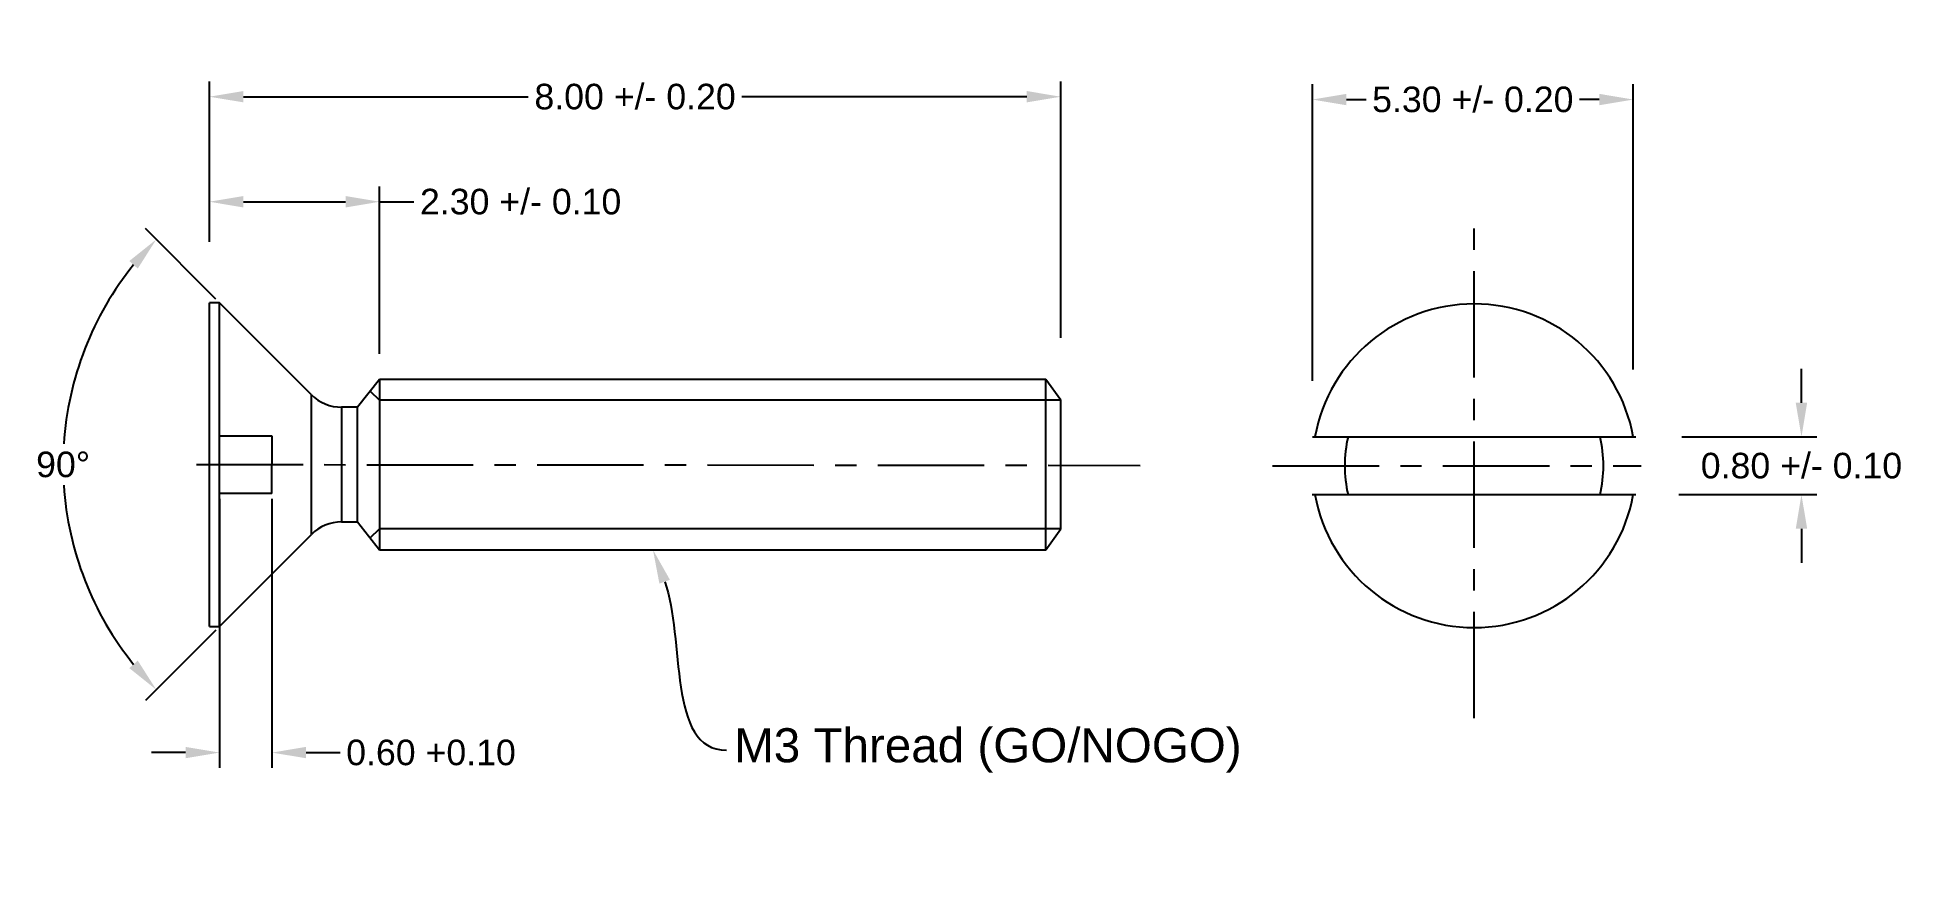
# Model space of a CAD drawing. Header units: inches. Extents: x 9 to 30.9, y -1.1 to 8.8.
import ezdxf
from ezdxf import colors
from ezdxf.entities.mleader import LeaderData, LeaderLine
from ezdxf.math import Vec2, Vec3

# ---------------------------------------------------------------- set-up
doc = ezdxf.new("R2010")
doc.units = ezdxf.units.IN
doc.header["$MEASUREMENT"] = 0
doc.linetypes.add('CENTER', pattern=[2, 1.25, -0.25, 0.25, -0.25])
for name, color, linetype, lineweight in [('AM_0', 7, 'Continuous', 30), ('AM_10', 7, 'Continuous', 5), ('AM_7', 7, 'CENTER', 5)]:
    doc.layers.add(name, color=color, linetype=linetype, lineweight=lineweight)
doc.layers.add('dims', color=7, linetype='Continuous')
doc.styles.get("Standard").update_dxf_attribs({"font": 'arial.ttf', "height": 0.3})
doc.dimstyles.get("Standard").update_dxf_attribs({"dimtxt": 0.3, "dimasz": 0.4, "dimexe": 0.18, "dimexo": 0.0625, "dimgap": 0.09, "dimtad": 0, "dimtih": 1, "dimtoh": 1, "dimdec": 4, "dimzin": 0, "dimdsep": 46, "dimtxsty": 'Standard', "dimcen": 0.09, "dimadec": 0, "dimazin": 0, "dimtfac": 1, "dimtdec": 4, "dimtofl": 0, "dimtmove": 0, "dimatfit": 3, "dimfxl": 1, "dimtolj": 1, "dimtzin": 0, "dimarcsym": 0})

# ---------------------------------------------------------------- blocks, each defined once
blk = doc.blocks.new('*D7')
at = {"layer": 'Defpoints', "color": 0, "lineweight": -2, "transparency": 16777216}
for p in [(11.129, 5.713), (9.418, 4.781), (12.209, 4.633), (12.209, 2.993), (11.129, 1.913)]:
    blk.add_point(p, dxfattribs=at)
at = {"layer": 'dims', "color": 0, "lineweight": -2, "transparency": 16777216}
for p, q in [((11.085, 5.757), (10.258, 6.584)), ((11.085, 1.869), (10.258, 1.043))]:
    blk.add_line(p, q, dxfattribs=at)
for start, end in [(141.1339, 176.2702), (183.7298, 218.8661)]:
    blk.add_arc((13.029, 3.813), 3.738, start, end, dxfattribs=at)
for points in [[(10.069, 6.203), (10.168, 6.114), (10.385, 6.456)], [(10.168, 1.512), (10.069, 1.423), (10.385, 1.17)]]:
    blk.add_solid(points, dxfattribs=at)
at = {"layer": 'dims', "color": 0, "lineweight": -2, "transparency": 16777216, "insert": (9.291, 3.813), "char_height": 0.3, "attachment_point": 5}
blk.add_mtext('\\A1;90°', dxfattribs=at)
blk = doc.blocks.new('*D8')
at = {"layer": 'Defpoints', "color": 0, "lineweight": -2, "transparency": 16777216}
for p in [(21.009, 8.132), (11.009, 6.365), (21.009, 5.24)]:
    blk.add_point(p, dxfattribs=at)
at = {"layer": 'dims', "color": 0, "lineweight": -2, "transparency": 16777216}
for p, q in [((11.009, 6.428), (11.009, 8.312)), ((11.409, 8.132), (14.755, 8.132)), ((20.609, 8.132), (17.263, 8.132)), ((21.009, 5.302), (21.009, 8.312))]:
    blk.add_line(p, q, dxfattribs=at)
for points in [[(11.409, 8.199), (11.409, 8.066), (11.009, 8.132)], [(20.609, 8.199), (20.609, 8.066), (21.009, 8.132)]]:
    blk.add_solid(points, dxfattribs=at)
at = {"layer": 'dims', "color": 0, "lineweight": -2, "transparency": 16777216, "insert": (16.009, 8.132), "char_height": 0.3, "attachment_point": 5}
blk.add_mtext('\\A1;8.00 +/- 0.20', dxfattribs=at)
blk = doc.blocks.new('*D9')
at = {"layer": 'Defpoints', "color": 0, "lineweight": -2, "transparency": 16777216}
for p in [(27.733, 8.099), (27.733, 4.865), (23.964, 4.732)]:
    blk.add_point(p, dxfattribs=at)
at = {"layer": 'dims', "color": 0, "lineweight": -2, "transparency": 16777216}
for p, q in [((23.964, 4.795), (23.964, 8.279)), ((24.364, 8.099), (24.594, 8.099)), ((27.333, 8.099), (27.102, 8.099)), ((27.733, 4.928), (27.733, 8.279))]:
    blk.add_line(p, q, dxfattribs=at)
for points in [[(24.364, 8.166), (24.364, 8.032), (23.964, 8.099)], [(27.333, 8.166), (27.333, 8.032), (27.733, 8.099)]]:
    blk.add_solid(points, dxfattribs=at)
at = {"layer": 'dims', "color": 0, "lineweight": -2, "transparency": 16777216, "insert": (25.848, 8.099), "char_height": 0.3, "attachment_point": 5}
blk.add_mtext('\\A1;5.30 +/- 0.20', dxfattribs=at)
blk = doc.blocks.new('*D11')
at = {"layer": 'Defpoints', "color": 0, "lineweight": -2, "transparency": 16777216}
for p in [(13.009, 6.899), (11.009, 6.428), (13.009, 5.049)]:
    blk.add_point(p, dxfattribs=at)
at = {"layer": 'dims', "color": 0, "lineweight": -2, "transparency": 16777216}
for p, q in [((11.009, 6.49), (11.009, 7.079)), ((13.009, 5.112), (13.009, 7.079)), ((11.409, 6.899), (12.609, 6.899)), ((13.009, 6.899), (13.409, 6.899))]:
    blk.add_line(p, q, dxfattribs=at)
for points in [[(11.409, 6.966), (11.409, 6.832), (11.009, 6.899)], [(12.609, 6.966), (12.609, 6.832), (13.009, 6.899)]]:
    blk.add_solid(points, dxfattribs=at)
at = {"layer": 'dims', "color": 0, "lineweight": -2, "transparency": 16777216, "insert": (14.665, 6.899), "char_height": 0.3, "attachment_point": 5}
blk.add_mtext('\\A1;2.30 +/- 0.10', dxfattribs=at)
blk = doc.blocks.new('*D12')
at = {"layer": 'Defpoints', "color": 0, "lineweight": -2, "transparency": 16777216}
for p in [(28.239, 4.139), (28.206, 3.46), (29.708, 3.46)]:
    blk.add_point(p, dxfattribs=at)
at = {"layer": 'dims', "color": 0, "lineweight": -2, "transparency": 16777216}
for p, q in [((29.708, 4.539), (29.708, 4.939)), ((28.302, 4.139), (29.888, 4.139)), ((28.268, 3.46), (29.888, 3.46)), ((29.708, 3.06), (29.708, 2.66))]:
    blk.add_line(p, q, dxfattribs=at)
for points in [[(29.641, 4.539), (29.775, 4.539), (29.708, 4.139)], [(29.641, 3.06), (29.775, 3.06), (29.708, 3.46)]]:
    blk.add_solid(points, dxfattribs=at)
at = {"layer": 'dims', "color": 0, "lineweight": -2, "transparency": 16777216, "insert": (29.708, 3.799), "char_height": 0.3, "attachment_point": 5}
blk.add_mtext('\\A1;0.80 +/- 0.10', dxfattribs=at)
blk = doc.blocks.new('*D14')
at = {"layer": 'Defpoints', "color": 0, "lineweight": -2, "transparency": 16777216}
for p in [(11.129, 3.473), (11.744, 3.473), (11.744, 0.431)]:
    blk.add_point(p, dxfattribs=at)
at = {"layer": 'dims', "color": 0, "lineweight": -2, "transparency": 16777216}
for p, q in [((11.129, 3.41), (11.129, 0.251)), ((11.744, 3.41), (11.744, 0.251)), ((10.729, 0.431), (10.329, 0.431)), ((12.144, 0.431), (12.544, 0.431))]:
    blk.add_line(p, q, dxfattribs=at)
for points in [[(10.729, 0.498), (10.729, 0.365), (11.129, 0.431)], [(12.144, 0.498), (12.144, 0.365), (11.744, 0.431)]]:
    blk.add_solid(points, dxfattribs=at)
at = {"layer": 'dims', "color": 0, "lineweight": -2, "transparency": 16777216, "insert": (13.612, 0.431), "char_height": 0.3, "attachment_point": 5}
blk.add_mtext('\\A1;0.60 +0.10', dxfattribs=at)

msp = doc.modelspace()

# ---------------------------------------------------------------- linework, layer by layer
at = {"layer": 'AM_0', "linetype": 'Continuous', "lineweight": -2}
for p, q in [((11.1287, 5.7132), (11.0087, 5.7132)), ((11.0087, 1.9132), (11.0087, 5.7132)), ((12.2087, 4.6332), (11.1287, 5.7132)), ((11.1287, 1.9132), (11.1287, 5.7132)), ((12.2087, 2.9932), (12.2087, 4.6332)), ((13.0087, 4.8132), (12.7489, 4.48675)), ((20.83511, 4.8132), (13.0087, 4.8132)), ((21.0087, 4.5677), (20.83511, 4.8132)), ((20.83511, 2.8132), (20.83511, 4.8132)), ((12.7489, 4.48675), (12.56226, 4.48675)), ((12.56226, 4.48675), (12.56226, 3.13965)), ((12.7489, 3.13965), (12.7489, 4.48675)), ((21.0087, 3.0587), (21.0087, 4.5677)), ((21.0087, 3.0587), (21.0087, 4.5677)), ((12.56226, 3.13965), (12.7489, 3.13965)), ((12.7489, 3.13965), (13.0087, 2.8132)), ((11.1287, 1.9132), (12.2087, 2.9932)), ((20.83511, 2.8132), (21.0087, 3.0587)), ((13.0087, 2.8132), (20.83511, 2.8132)), ((11.0087, 1.9132), (11.1287, 1.9132))]:
    msp.add_line(p, q, dxfattribs=at)
for centre, radius, start, end in [((25.86336, 3.79925), 1.9, 10.291065, 169.708935), ((12.56226, 4.98675), 0.5, 225.000018, 270), ((25.86336, 3.79925), 1.51917, 167.08925, 192.91075), ((25.86336, 3.79925), 1.51917, 347.08925, 12.91075), ((25.86336, 3.79925), 1.9, 190.291065, 349.708935), ((12.56226, 2.63965), 0.5, 90, 135)]:
    msp.add_arc(centre, radius, start, end, dxfattribs=at)
at = {"layer": 'AM_10', "linetype": 'Continuous', "lineweight": -2}
for p, q in [((12.89719, 4.67308), (13.0087, 4.5677)), ((13.0087, 4.8132), (13.0087, 2.8132)), ((21.0087, 4.5677), (13.0087, 4.5677)), ((12.89719, 2.95332), (13.0087, 3.0587)), ((21.0087, 3.0587), (13.0087, 3.0587))]:
    msp.add_line(p, q, dxfattribs=at)
at = {"layer": 'AM_7', "linetype": 'CENTER', "lineweight": -2}
for p, q in [((25.86336, 0.83415), (25.86336, 6.6158)), ((10.8587, 3.8132), (21.93932, 3.80351)), ((23.49734, 3.79925), (27.82586, 3.79925))]:
    msp.add_line(p, q, dxfattribs=at)
at = {"layer": 'dims', "lineweight": -2}
for p, q in [((11.1287, 4.15186), (11.74314, 4.15186)), ((11.74314, 4.15186), (11.74284, 3.81243)), ((23.96365, 4.13868), (27.76336, 4.13868)), ((11.74426, 3.473), (11.74284, 3.81243)), ((11.74426, 3.473), (11.1287, 3.473)), ((23.96306, 3.45982), (27.76336, 3.45982))]:
    msp.add_line(p, q, dxfattribs=at)

# ---------------------------------------------------------------- dimensions: what is measured, and where the dimension line sits
for base, p1, p2, text, picture, middle in [((21.0087, 8.13226), (11.0087, 6.36544), (21.0087, 5.23982), '8.00 +/- 0.20', '*D8', (16.0087, 8.13226)), ((27.73279, 8.09893), (23.96365, 4.73209), (27.73279, 4.86543), '5.30 +/- 0.20', '*D9', (25.84807, 8.09893))]:
    dim = msp.add_linear_dim(base=base, p1=p1, p2=p2, text=text, dimstyle='Standard', dxfattribs=at)
    dim.commit()
    dim.dimension.update_dxf_attribs({"geometry": picture, "text_midpoint": middle, "dimtype": 160})
for base, p1, p2, text, picture, middle in [((13.0087, 6.89887), (11.0087, 6.42794), (13.0087, 5.04925), '2.30 +/- 0.10', '*D11', (14.66504, 6.89887)), ((11.74426, 0.4312), (11.1287, 3.473), (11.74426, 3.473), '0.60 +0.10', '*D14', (13.61182, 0.4312))]:
    dim = msp.add_linear_dim(base=base, p1=p1, p2=p2, text=text, dimstyle='Standard', dxfattribs=at)
    dim.commit()
    dim.dimension.update_dxf_attribs({"geometry": picture, "text_midpoint": middle})
dim = msp.add_angular_dim_2l(base=(9.41793, 4.7807), line1=((11.1287, 1.9132), (12.2087, 2.9932)), line2=((12.2087, 4.6332), (11.1287, 5.7132)), dimstyle='Standard', dxfattribs=at)
dim.commit()
dim.dimension.update_dxf_attribs({"geometry": '*D7', "text_midpoint": (9.29056, 3.8132), "dimtype": 162})
dim = msp.add_linear_dim(base=(29.70799, 3.45982), p1=(28.23937, 4.13868), p2=(28.20599, 3.45982), angle=90, text='0.80 +/- 0.10', dimstyle='Standard', dxfattribs=at)
dim.commit()
dim.dimension.update_dxf_attribs({"geometry": '*D12', "text_midpoint": (29.70799, 3.79925), "dimtype": 160})

# ---------------------------------------------------------------- leaders
ml = msp.add_multileader_mtext('Standard', dxfattribs=at)
ml.set_content('M3 Thread (GO/NOGO)', color=256)
ml.set_leader_properties()
ml.build(insert=Vec2(0, 0))
ml.multileader.update_dxf_attribs({"leader_type": 2, "dogleg_length": 0.36, "arrow_head_size": 0.4})
ctx = ml.context
ctx.base_point, ctx.char_height, ctx.arrow_head_size, ctx.landing_gap_size, ctx.plane_origin = Vec3(17.08244, 0.45838), 0.4, 0.4, 0.09, Vec3(18.26951, 2.8132)
notes = []
notes.append((ctx, [(0, (1, 1, 0), (16.72244, 0.45838), (1, 0), 0.36, [(0, [(16.21874, 2.8132)], 0, [])])]))
ctx.mtext.insert, ctx.mtext.flow_direction = Vec3(17.17244, 0.71718), 5
for ctx, leaders in notes:
    for number, flags, end, landing, length, lines in leaders:
        leader = LeaderData()
        leader.index, (leader.has_last_leader_line, leader.has_dogleg_vector, leader.attachment_direction) = number, flags
        leader.last_leader_point, leader.dogleg_vector, leader.dogleg_length = Vec3(end), Vec3(landing), length
        for number, points, colour, breaks in lines:
            line = LeaderLine()
            line.index, line.vertices, line.color, line.breaks = number, Vec3.list(points), colors.encode_raw_color(colour), breaks
            leader.lines.append(line)
        ctx.leaders.append(leader)

doc.saveas('drawing.dxf')
